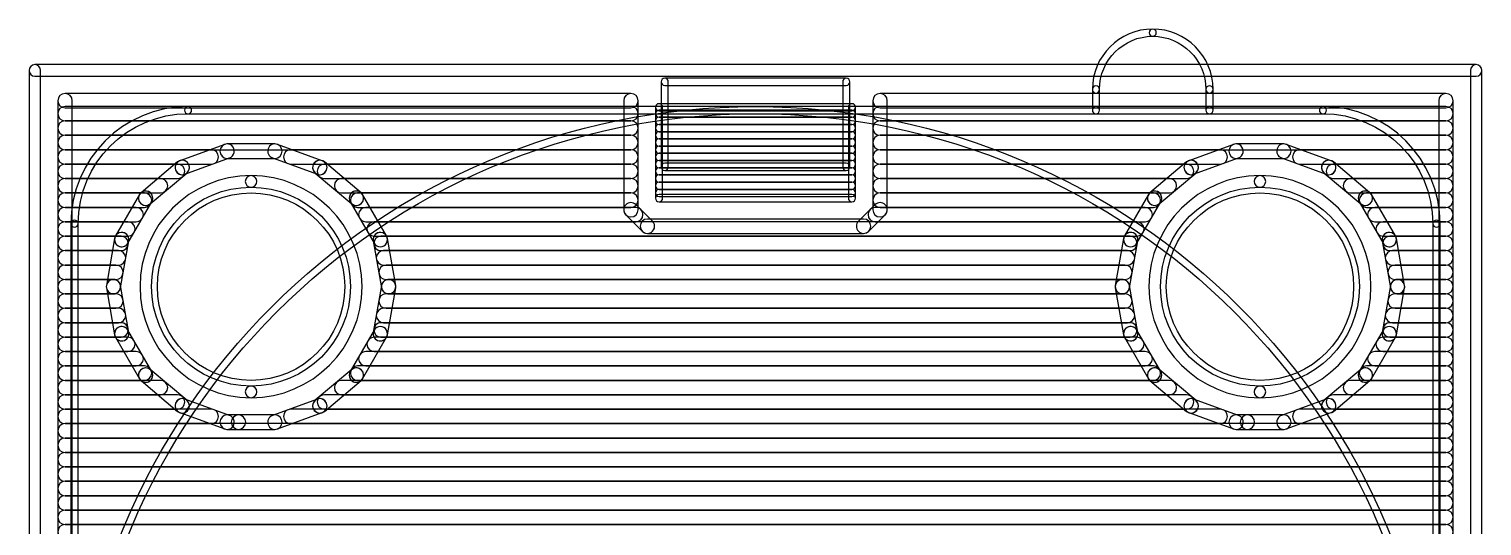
# Model space of a CAD drawing. Extents: x -0.1 to 53.2, y -0.1 to 26.1.
# Drawn here: x -0.1 to 25.5, y 17.37 to 26.13 of the extents above; entities that cross this region are included whole.
import ezdxf

# ---------------------------------------------------------------- set-up
doc = ezdxf.new("R2010")
doc.units = 0
for name, color, linetype in [('16', 175, 'CONTINUOUS'), ('20', 7, 'CONTINUOUS'), ('24', 7, 'CONTINUOUS'), ('42', 175, 'CONTINUOUS'), ('52', 253, 'CONTINUOUS')]:
    doc.layers.add(name, color=color, linetype=linetype)

msp = doc.modelspace()

# ---------------------------------------------------------------- linework, layer by layer
at = {"layer": '16'}
for points in [[(0.6604, 14.8953), (0.6604, 24.8666, 1), (0.4064, 24.8666), (0.4064, 14.8953, 1)], [(0.5334, 24.7396), (10.5047, 24.7396, 1), (10.5047, 24.9936), (0.5334, 24.9936, 1)], [(10.3777, 24.8666), (10.3777, 22.9448, 1), (10.6317, 22.9448), (10.6317, 24.8666, 1)], [(15.0223, 22.9448), (15.0223, 24.8666, 1), (14.7683, 24.8666), (14.7683, 22.9448, 1)], [(14.8953, 24.7396), (24.8666, 24.7396, 1), (24.8666, 24.9936), (14.8953, 24.9936, 1)], [(24.7396, 24.8666), (24.7396, 14.8953, 1), (24.9936, 14.8953), (24.9936, 24.8666, 1)], [(0.5334, 24.511), (10.5047, 24.511, 1), (10.5047, 24.765), (0.5334, 24.765, 1)], [(14.8953, 24.511), (24.8666, 24.511, 1), (24.8666, 24.765), (14.8953, 24.765, 1)], [(0.5334, 24.257), (10.5047, 24.257, 1), (10.5047, 24.511), (0.5334, 24.511, 1)], [(14.8953, 24.257), (24.8666, 24.257, 1), (24.8666, 24.511), (14.8953, 24.511, 1)], [(0.5334, 24.003), (10.5047, 24.003, 1), (10.5047, 24.257), (0.5334, 24.257, 1)], [(3.3456, 24.0969), (2.5543, 23.809, 1), (2.6412, 23.5703), (3.4324, 23.8583, 1)], [(4.231, 24.1046), (3.389, 24.1046, 1), (3.389, 23.8506), (4.231, 23.8506, 1)], [(5.0656, 23.809), (4.2744, 24.0969, 1), (4.1876, 23.8583), (4.9788, 23.5703, 1)], [(14.8953, 24.003), (24.8666, 24.003, 1), (24.8666, 24.257), (14.8953, 24.257, 1)], [(21.1256, 24.0969), (20.3343, 23.809, 1), (20.4212, 23.5703), (21.2124, 23.8583, 1)], [(22.011, 24.1046), (21.169, 24.1046, 1), (21.169, 23.8506), (22.011, 23.8506, 1)], [(22.8456, 23.809), (22.0544, 24.0969, 1), (21.9676, 23.8583), (22.7588, 23.5703, 1)], [(0.5334, 23.749), (3.1099, 23.749, 1), (3.1099, 24.003), (0.5334, 24.003, 1)], [(2.5161, 23.7869), (1.8711, 23.2457, 1), (2.0344, 23.0511), (2.6794, 23.5923, 1)], [(2.5978, 23.8166), (2.5978, 23.8166, 1), (2.5978, 23.5626), (2.5978, 23.5626, 1)], [(4.5101, 23.749), (10.5047, 23.749, 1), (10.5047, 24.003), (4.5101, 24.003, 1)], [(5.7489, 23.2457), (5.1038, 23.7869, 1), (4.9406, 23.5923), (5.5856, 23.0511, 1)], [(5.0222, 23.8166), (5.0222, 23.8166, 1), (5.0222, 23.5626), (5.0222, 23.5626, 1)], [(14.8953, 23.749), (20.8899, 23.749, 1), (20.8899, 24.003), (14.8953, 24.003, 1)], [(20.2961, 23.7869), (19.6511, 23.2457, 1), (19.8144, 23.0511), (20.4594, 23.5923, 1)], [(20.3778, 23.8166), (20.3778, 23.8166, 1), (20.3778, 23.5626), (20.3778, 23.5626, 1)], [(22.2901, 23.749), (24.8666, 23.749, 1), (24.8666, 24.003), (22.2901, 24.003, 1)], [(23.5289, 23.2457), (22.8838, 23.7869, 1), (22.7206, 23.5923), (23.3656, 23.0511, 1)], [(22.8022, 23.8166), (22.8022, 23.8166, 1), (22.8022, 23.5626), (22.8022, 23.5626, 1)], [(0.5334, 23.495), (2.5172, 23.495, 1), (2.5172, 23.749), (0.5334, 23.749, 1)], [(5.1028, 23.495), (10.5047, 23.495, 1), (10.5047, 23.749), (5.1028, 23.749, 1)], [(14.8953, 23.495), (20.2972, 23.495, 1), (20.2972, 23.749), (14.8953, 23.749, 1)], [(22.8828, 23.495), (24.8666, 23.495, 1), (24.8666, 23.749), (22.8828, 23.749, 1)], [(0.5334, 23.241), (2.2145, 23.241, 1), (2.2145, 23.495), (0.5334, 23.495, 1)], [(5.4055, 23.241), (10.5047, 23.241, 1), (10.5047, 23.495), (5.4055, 23.495, 1)], [(14.8953, 23.241), (19.9945, 23.241, 1), (19.9945, 23.495), (14.8953, 23.495, 1)], [(23.1855, 23.241), (24.8666, 23.241, 1), (24.8666, 23.495), (23.1855, 23.495, 1)], [(0.5334, 22.987), (1.9329, 22.987, 1), (1.9329, 23.241), (0.5334, 23.241, 1)], [(1.8428, 23.2119), (1.4218, 22.4827, 1), (1.6418, 22.3557), (2.0628, 23.0849, 1)], [(1.9528, 23.2754), (1.9528, 23.2754, 1), (1.9528, 23.0214), (1.9528, 23.0214, 1)], [(1.8258, 23.1484), (1.8258, 23.1484, 1), (2.0798, 23.1484), (2.0798, 23.1484, 1)], [(6.1982, 22.4827), (5.7772, 23.2119, 1), (5.5572, 23.0849), (5.9782, 22.3557, 1)], [(5.7942, 23.1484), (5.7942, 23.1484, 1), (5.5402, 23.1484), (5.5402, 23.1484, 1)], [(5.6871, 22.987), (10.5047, 22.987, 1), (10.5047, 23.241), (5.6871, 23.241, 1)], [(10.4149, 22.855), (10.705, 22.5649, 1), (10.8846, 22.7445), (10.5945, 23.0346, 1)], [(14.695, 22.5649), (14.9851, 22.855, 1), (14.8055, 23.0346), (14.5154, 22.7445, 1)], [(14.8953, 22.987), (19.7129, 22.987, 1), (19.7129, 23.241), (14.8953, 23.241, 1)], [(19.6228, 23.2119), (19.2018, 22.4827, 1), (19.4218, 22.3557), (19.8428, 23.0849, 1)], [(19.7328, 23.2754), (19.7328, 23.2754, 1), (19.7328, 23.0214), (19.7328, 23.0214, 1)], [(19.6058, 23.1484), (19.6058, 23.1484, 1), (19.8598, 23.1484), (19.8598, 23.1484, 1)], [(23.9782, 22.4827), (23.5572, 23.2119, 1), (23.3372, 23.0849), (23.7582, 22.3557, 1)], [(23.5742, 23.1484), (23.5742, 23.1484, 1), (23.3202, 23.1484), (23.3202, 23.1484, 1)], [(23.4671, 22.987), (24.8666, 22.987, 1), (24.8666, 23.241), (23.4671, 23.241, 1)], [(0.5334, 22.733), (1.7863, 22.733, 1), (1.7863, 22.987), (0.5334, 22.987, 1)], [(5.8337, 22.733), (10.5895, 22.733, 1), (10.5895, 22.987), (5.8337, 22.987, 1)], [(14.8105, 22.733), (19.5663, 22.733, 1), (19.5663, 22.987), (14.8105, 22.987, 1)], [(23.6137, 22.733), (24.8666, 22.733, 1), (24.8666, 22.987), (23.6137, 22.987, 1)], [(0.5334, 22.479), (1.6396, 22.479, 1), (1.6396, 22.733), (0.5334, 22.733, 1)], [(1.4067, 22.4413), (1.2605, 21.6121, 1), (1.5106, 21.5679), (1.6568, 22.3971, 1)], [(1.4048, 22.4192), (1.4048, 22.4192, 1), (1.6588, 22.4192), (1.6588, 22.4192, 1)], [(5.9804, 22.479), (19.4196, 22.479, 1), (19.4196, 22.733), (5.9804, 22.733, 1)], [(6.3595, 21.6121), (6.2133, 22.4413, 1), (5.9631, 22.3971), (6.1094, 21.5679, 1)], [(6.2152, 22.4192), (6.2152, 22.4192, 1), (5.9612, 22.4192), (5.9612, 22.4192, 1)], [(10.7948, 22.5277), (14.6052, 22.5277, 1), (14.6052, 22.7817), (10.7948, 22.7817, 1)], [(19.1867, 22.4413), (19.0405, 21.6121, 1), (19.2906, 21.5679), (19.4368, 22.3971, 1)], [(19.1848, 22.4192), (19.1848, 22.4192, 1), (19.4388, 22.4192), (19.4388, 22.4192, 1)], [(23.7604, 22.479), (24.8666, 22.479, 1), (24.8666, 22.733), (23.7604, 22.733, 1)], [(24.1395, 21.6121), (23.9933, 22.4413, 1), (23.7431, 22.3971), (23.8894, 21.5679, 1)], [(23.9952, 22.4192), (23.9952, 22.4192, 1), (23.7412, 22.4192), (23.7412, 22.4192, 1)], [(0.5334, 22.225), (1.5199, 22.225, 1), (1.5199, 22.479), (0.5334, 22.479, 1)], [(6.1001, 22.225), (19.2999, 22.225, 1), (19.2999, 22.479), (6.1001, 22.479, 1)], [(23.8801, 22.225), (24.8666, 22.225, 1), (24.8666, 22.479), (23.8801, 22.479, 1)], [(0.5334, 21.971), (1.4751, 21.971, 1), (1.4751, 22.225), (0.5334, 22.225, 1)], [(6.1449, 21.971), (19.2551, 21.971, 1), (19.2551, 22.225), (6.1449, 22.225, 1)], [(23.9249, 21.971), (24.8666, 21.971, 1), (24.8666, 22.225), (23.9249, 22.225, 1)], [(0.5334, 21.717), (1.4304, 21.717, 1), (1.4304, 21.971), (0.5334, 21.971, 1)], [(6.1896, 21.717), (19.2104, 21.717, 1), (19.2104, 21.971), (6.1896, 21.971, 1)], [(23.9696, 21.717), (24.8666, 21.717, 1), (24.8666, 21.971), (23.9696, 21.971, 1)], [(0.5334, 21.463), (1.3856, 21.463, 1), (1.3856, 21.717), (0.5334, 21.717, 1)], [(1.2586, 21.59), (1.2586, 21.59, 1), (1.5126, 21.59), (1.5126, 21.59, 1)], [(1.2605, 21.5679), (1.4067, 20.7387, 1), (1.6568, 20.7829), (1.5106, 21.6121, 1)], [(6.2133, 20.7387), (6.3595, 21.5679, 1), (6.1094, 21.6121), (5.9631, 20.7829, 1)], [(6.3614, 21.59), (6.3614, 21.59, 1), (6.1074, 21.59), (6.1074, 21.59, 1)], [(6.2344, 21.463), (19.1656, 21.463, 1), (19.1656, 21.717), (6.2344, 21.717, 1)], [(19.0386, 21.59), (19.0386, 21.59, 1), (19.2926, 21.59), (19.2926, 21.59, 1)], [(19.0405, 21.5679), (19.1867, 20.7387, 1), (19.4368, 20.7829), (19.2906, 21.6121, 1)], [(23.9933, 20.7387), (24.1395, 21.5679, 1), (23.8894, 21.6121), (23.7431, 20.7829, 1)], [(24.1414, 21.59), (24.1414, 21.59, 1), (23.8874, 21.59), (23.8874, 21.59, 1)], [(24.0144, 21.463), (24.8666, 21.463, 1), (24.8666, 21.717), (24.0144, 21.717, 1)], [(0.5334, 21.209), (1.4304, 21.209, 1), (1.4304, 21.463), (0.5334, 21.463, 1)], [(6.1896, 21.209), (19.2104, 21.209, 1), (19.2104, 21.463), (6.1896, 21.463, 1)], [(23.9696, 21.209), (24.8666, 21.209, 1), (24.8666, 21.463), (23.9696, 21.463, 1)], [(0.5334, 20.955), (1.4751, 20.955, 1), (1.4751, 21.209), (0.5334, 21.209, 1)], [(6.1449, 20.955), (19.2551, 20.955, 1), (19.2551, 21.209), (6.1449, 21.209, 1)], [(23.9249, 20.955), (24.8666, 20.955, 1), (24.8666, 21.209), (23.9249, 21.209, 1)], [(0.5334, 20.701), (1.5199, 20.701, 1), (1.5199, 20.955), (0.5334, 20.955, 1)], [(1.4048, 20.7608), (1.4048, 20.7608, 1), (1.6588, 20.7608), (1.6588, 20.7608, 1)], [(1.4218, 20.6973), (1.8428, 19.9681, 1), (2.0628, 20.0951), (1.6418, 20.8243, 1)], [(5.7772, 19.9681), (6.1982, 20.6973, 1), (5.9782, 20.8243), (5.5572, 20.0951, 1)], [(6.2152, 20.7608), (6.2152, 20.7608, 1), (5.9612, 20.7608), (5.9612, 20.7608, 1)], [(6.1001, 20.701), (19.2999, 20.701, 1), (19.2999, 20.955), (6.1001, 20.955, 1)], [(19.1848, 20.7608), (19.1848, 20.7608, 1), (19.4388, 20.7608), (19.4388, 20.7608, 1)], [(19.2018, 20.6973), (19.6228, 19.9681, 1), (19.8428, 20.0951), (19.4218, 20.8243, 1)], [(23.5572, 19.9681), (23.9782, 20.6973, 1), (23.7582, 20.8243), (23.3372, 20.0951, 1)], [(23.9952, 20.7608), (23.9952, 20.7608, 1), (23.7412, 20.7608), (23.7412, 20.7608, 1)], [(23.8801, 20.701), (24.8666, 20.701, 1), (24.8666, 20.955), (23.8801, 20.955, 1)], [(0.5334, 20.447), (1.6396, 20.447, 1), (1.6396, 20.701), (0.5334, 20.701, 1)], [(5.9804, 20.447), (19.4196, 20.447, 1), (19.4196, 20.701), (5.9804, 20.701, 1)], [(23.7604, 20.447), (24.8666, 20.447, 1), (24.8666, 20.701), (23.7604, 20.701, 1)], [(0.5334, 20.193), (1.7863, 20.193, 1), (1.7863, 20.447), (0.5334, 20.447, 1)], [(5.8337, 20.193), (19.5663, 20.193, 1), (19.5663, 20.447), (5.8337, 20.447, 1)], [(23.6137, 20.193), (24.8666, 20.193, 1), (24.8666, 20.447), (23.6137, 20.447, 1)], [(0.5334, 19.939), (1.9329, 19.939, 1), (1.9329, 20.193), (0.5334, 20.193, 1)], [(1.8711, 19.9343), (2.5161, 19.3931, 1), (2.6794, 19.5877), (2.0344, 20.1289, 1)], [(1.8258, 20.0316), (1.8258, 20.0316, 1), (2.0798, 20.0316), (2.0798, 20.0316, 1)], [(5.1038, 19.3931), (5.7489, 19.9343, 1), (5.5856, 20.1289), (4.9406, 19.5877, 1)], [(5.6672, 19.9046), (5.6672, 19.9046, 1), (5.6672, 20.1586), (5.6672, 20.1586, 1)], [(5.7942, 20.0316), (5.7942, 20.0316, 1), (5.5402, 20.0316), (5.5402, 20.0316, 1)], [(5.6871, 19.939), (19.7129, 19.939, 1), (19.7129, 20.193), (5.6871, 20.193, 1)], [(19.6511, 19.9343), (20.2961, 19.3931, 1), (20.4594, 19.5877), (19.8144, 20.1289, 1)], [(19.6058, 20.0316), (19.6058, 20.0316, 1), (19.8598, 20.0316), (19.8598, 20.0316, 1)], [(22.8838, 19.3931), (23.5289, 19.9343, 1), (23.3656, 20.1289), (22.7206, 19.5877, 1)], [(23.4472, 19.9046), (23.4472, 19.9046, 1), (23.4472, 20.1586), (23.4472, 20.1586, 1)], [(23.5742, 20.0316), (23.5742, 20.0316, 1), (23.3202, 20.0316), (23.3202, 20.0316, 1)], [(23.4671, 19.939), (24.8666, 19.939, 1), (24.8666, 20.193), (23.4671, 20.193, 1)], [(0.5334, 19.685), (2.2145, 19.685, 1), (2.2145, 19.939), (0.5334, 19.939, 1)], [(5.4055, 19.685), (19.9945, 19.685, 1), (19.9945, 19.939), (5.4055, 19.939, 1)], [(23.1855, 19.685), (24.8666, 19.685, 1), (24.8666, 19.939), (23.1855, 19.939, 1)], [(0.5334, 19.431), (2.5172, 19.431, 1), (2.5172, 19.685), (0.5334, 19.685, 1)], [(2.5543, 19.371), (3.3456, 19.0831, 1), (3.4324, 19.3217), (2.6412, 19.6097, 1)], [(2.5978, 19.3634), (2.5978, 19.3634, 1), (2.5978, 19.6174), (2.5978, 19.6174, 1)], [(4.2744, 19.0831), (5.0656, 19.371, 1), (4.9788, 19.6097), (4.1876, 19.3217, 1)], [(5.0222, 19.3634), (5.0222, 19.3634, 1), (5.0222, 19.6174), (5.0222, 19.6174, 1)], [(5.1028, 19.431), (20.2972, 19.431, 1), (20.2972, 19.685), (5.1028, 19.685, 1)], [(20.3343, 19.371), (21.1256, 19.0831, 1), (21.2124, 19.3217), (20.4212, 19.6097, 1)], [(20.3778, 19.3634), (20.3778, 19.3634, 1), (20.3778, 19.6174), (20.3778, 19.6174, 1)], [(22.0544, 19.0831), (22.8456, 19.371, 1), (22.7588, 19.6097), (21.9676, 19.3217, 1)], [(22.8022, 19.3634), (22.8022, 19.3634, 1), (22.8022, 19.6174), (22.8022, 19.6174, 1)], [(22.8828, 19.431), (24.8666, 19.431, 1), (24.8666, 19.685), (22.8828, 19.685, 1)], [(0.5334, 19.177), (3.1099, 19.177, 1), (3.1099, 19.431), (0.5334, 19.431, 1)], [(3.389, 19.0754), (3.5891, 19.0754, 1), (3.5891, 19.3294), (3.389, 19.3294, 1)], [(3.5891, 19.0754), (4.231, 19.0754, 1), (4.231, 19.3294), (3.5891, 19.3294, 1)], [(4.5101, 19.177), (20.8899, 19.177, 1), (20.8899, 19.431), (4.5101, 19.431, 1)], [(21.169, 19.0754), (21.3691, 19.0754, 1), (21.3691, 19.3294), (21.169, 19.3294, 1)], [(21.3691, 19.0754), (22.011, 19.0754, 1), (22.011, 19.3294), (21.3691, 19.3294, 1)], [(22.2901, 19.177), (24.8666, 19.177, 1), (24.8666, 19.431), (22.2901, 19.431, 1)], [(0.5334, 18.923), (24.8666, 18.923, 1), (24.8666, 19.177), (0.5334, 19.177, 1)], [(0.5334, 18.669), (24.8666, 18.669, 1), (24.8666, 18.923), (0.5334, 18.923, 1)], [(0.5334, 18.415), (24.8666, 18.415, 1), (24.8666, 18.669), (0.5334, 18.669, 1)], [(0.5334, 18.161), (24.8666, 18.161, 1), (24.8666, 18.415), (0.5334, 18.415, 1)], [(0.5334, 17.907), (24.8666, 17.907, 1), (24.8666, 18.161), (0.5334, 18.161, 1)], [(0.5334, 17.653), (24.8666, 17.653, 1), (24.8666, 17.907), (0.5334, 17.907, 1)], [(0.5334, 17.399), (24.8666, 17.399, 1), (24.8666, 17.653), (0.5334, 17.653, 1)], [(0.5334, 17.145), (24.8666, 17.145, 1), (24.8666, 17.399), (0.5334, 17.399, 1)]]:
    msp.add_lwpolyline(points, format="xyb", close=True, dxfattribs=at)
at = {"layer": '20'}
for points in [[(0.1016, 0), (0.1016, 25.4, 1), (-0.1016, 25.4), (-0.1016, 0, 1)], [(0, 25.2984), (25.4, 25.2984, 1), (25.4, 25.5016), (0, 25.5016, 1)], [(25.2984, 25.4), (25.2984, 0, 1), (25.5016, 0), (25.5016, 25.4, 1)], [(14.4, 24.8135), (11, 24.8135, 1), (11, 24.6865), (14.4, 24.6865, 1)], [(10.9365, 24.75), (10.9365, 23.15, 1), (11.0635, 23.15), (11.0635, 24.75, 1)], [(14.4635, 23.15), (14.4635, 24.75, 1), (14.3365, 24.75), (14.3365, 23.15, 1)], [(14.4, 23.2135), (11, 23.2135, 1), (11, 23.0865), (14.4, 23.0865, 1)]]:
    msp.add_lwpolyline(points, format="xyb", close=True, dxfattribs=at)
for centre in [(3.81, 21.59), (21.59, 21.59)]:
    msp.add_circle(centre, 1.651, dxfattribs=at)
at = {"layer": '24'}
msp.add_point((12.7, 19.685), dxfattribs=at)
at = {"layer": '42'}
for points in [[(10.9365, 24.75), (10.9365, 23.15, 1), (11.0635, 23.15), (11.0635, 24.75, 1)], [(14.4, 24.8135), (11, 24.8135, 1), (11, 24.6865), (14.4, 24.6865, 1)], [(14.4, 24.7015), (11, 24.7015, 1), (11, 24.5745), (14.4, 24.5745, 1)], [(14.4635, 23.15), (14.4635, 24.75, 1), (14.3365, 24.75), (14.3365, 23.15, 1)], [(14.4, 24.5745), (11, 24.5745, 1), (11, 24.4475), (14.4, 24.4475, 1)], [(14.4, 24.4475), (11, 24.4475, 1), (11, 24.3205), (14.4, 24.3205, 1)], [(14.4, 24.3205), (11, 24.3205, 1), (11, 24.1935), (14.4, 24.1935, 1)], [(14.4, 24.1935), (11, 24.1935, 1), (11, 24.0665), (14.4, 24.0665, 1)], [(14.4, 24.0665), (11, 24.0665, 1), (11, 23.9395), (14.4, 23.9395, 1)], [(14.4, 23.9395), (11, 23.9395, 1), (11, 23.8125), (14.4, 23.8125, 1)], [(14.4, 23.8125), (11, 23.8125, 1), (11, 23.6855), (14.4, 23.6855, 1)], [(14.4, 23.6855), (11, 23.6855, 1), (11, 23.5585), (14.4, 23.5585, 1)], [(14.4, 23.5585), (11, 23.5585, 1), (11, 23.4315), (14.4, 23.4315, 1)], [(3.81, 23.3426, 1), (3.81, 23.5458, 1), (3.81, 19.6342, 1), (3.81, 19.8374, -1)], [(3.81, 19.8374, 1), (3.81, 19.6342, 1), (3.81, 23.5458, 1), (3.81, 23.3426, -1)], [(14.4, 23.4315), (11, 23.4315, 1), (11, 23.3045), (14.4, 23.3045, 1)], [(14.4, 23.3045), (11, 23.3045, 1), (11, 23.1775), (14.4, 23.1775, 1)], [(21.59, 23.3426, 1), (21.59, 23.5458, 1), (21.59, 19.6342, 1), (21.59, 19.8374, -1)], [(21.59, 19.8374, 1), (21.59, 19.6342, 1), (21.59, 23.5458, 1), (21.59, 23.3426, -1)], [(11, 23.0865), (14.4, 23.0865, 1), (14.4, 23.2135), (11, 23.2135, 1)]]:
    msp.add_lwpolyline(points, format="xyb", close=True, dxfattribs=at)
at = {"layer": '52'}
for points in [[(19.7, 26.0015, 1), (19.7, 26.1285, 0.4142), (18.6365, 25.065, 1), (18.7635, 25.065, -0.4142)], [(20.6365, 25.065, 1), (20.7635, 25.065, 0.4142), (19.7, 26.1285, 1), (19.7, 26.0015, -0.4142)], [(11.1, 25.1365), (14.3, 25.1365, 1), (14.3, 25.2635), (11.1, 25.2635, 1)], [(11.0365, 25.2), (11.0365, 23.7, 1), (11.1635, 23.7), (11.1635, 25.2, 1)], [(14.2365, 25.2), (14.2365, 23.7, 1), (14.3635, 23.7), (14.3635, 25.2, 1)], [(18.6365, 25.065), (18.6365, 24.7, 1), (18.7635, 24.7), (18.7635, 25.065, 1)], [(20.7635, 24.7), (20.7635, 25.065, 1), (20.6365, 25.065), (20.6365, 24.7, 1)], [(2.7, 24.6365, 1), (2.7, 24.7635, 0.4142), (0.6365, 22.7, 1), (0.7635, 22.7, -0.4142)], [(2.7, 24.6365), (18.7, 24.6365, 1), (18.7, 24.7635), (2.7, 24.7635, 1)], [(18.7, 24.6365), (20.7, 24.6365, 1), (20.7, 24.7635), (18.7, 24.7635, 1)], [(20.7, 24.6365), (22.7, 24.6365, 1), (22.7, 24.7635), (20.7, 24.7635, 1)], [(24.6365, 22.7, 1), (24.7635, 22.7, 0.4142), (22.7, 24.7635, 1), (22.7, 24.6365, -0.4142)], [(14.3, 23.7635), (11.1, 23.7635, 1), (11.1, 23.6365), (14.3, 23.6365, 1)], [(0.7635, 2.7), (0.7635, 22.7, 1), (0.6365, 22.7), (0.6365, 2.7, 1)], [(24.6365, 22.7), (24.6365, 2.7, 1), (24.7635, 2.7), (24.7635, 22.7, 1)]]:
    msp.add_lwpolyline(points, format="xyb", close=True, dxfattribs=at)
for radius in [12.0635, 11.9365]:
    msp.add_circle((12.7, 12.7), radius, dxfattribs=at)

doc.saveas('drawing.dxf')
